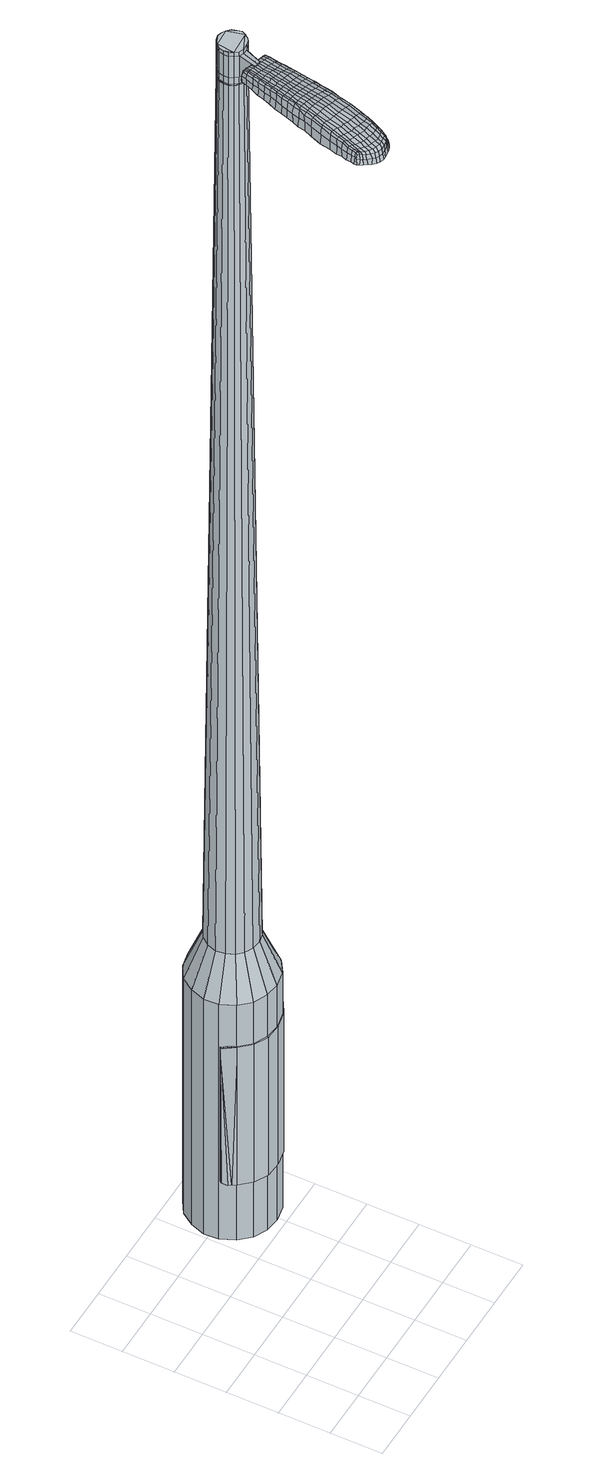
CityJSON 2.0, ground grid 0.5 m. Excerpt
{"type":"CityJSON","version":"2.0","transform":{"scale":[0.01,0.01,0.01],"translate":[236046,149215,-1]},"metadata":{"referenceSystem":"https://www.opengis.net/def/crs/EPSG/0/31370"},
"CityObjects":{
"object1":{"type":"GenericCityObject","attributes":{"cluster":59,"mean_distance_to_centroid":0.135,"new_centroid_x":236047.45,"new_centroid_y":149217.02,"mean_distance_to_camera":8.45,"H1":5.33,"H2":5.48,"Z_final":114.66,"cluster2":-1,"proj_x":236041.08,"proj_y":149215.08,"id_line":12410,"bearing_l":163.03,"distance":6.66,"orientation":"left","G_obj":253.03},"geometry":[{"type":"MultiSurface","lod":"2","boundaries":[[[0,1,2,3]],[[1,4,5,2]],[[4,6,7,5]],[[6,8,9,7]],[[8,10,11,9]],[[10,12,13,11]],[[12,14,15,13]],[[14,16,17,15]],[[16,18,19,17]],[[18,20,21,19]],[[20,22,23,21]],[[22,24,25,23]],[[24,26,27,25]],[[26,28,29,27]],[[28,30,31,29]],[[30,32,33,31]],[[32,34,35,33]],[[34,0,3,35]],[[36,37,38,39]],[[38,40,41,42]],[[41,43,42]],[[42,44,45,46]],[[45,47,46]],[[46,48,49,50]],[[49,51,50]],[[42,46,50,38]],[[50,52,39,38]],[[53,36,39]],[[2,5,7,35]],[[7,9,11,15]],[[11,13,15]],[[15,17,19,23]],[[19,21,23]],[[23,25,27,31]],[[27,29,31]],[[15,23,31,7]],[[31,33,35,7]],[[3,2,35]],[[1,0,54,55]],[[0,34,56,54]],[[34,32,57,56]],[[32,30,58,57]],[[30,28,59,58]],[[28,26,60,59]],[[26,24,61,60]],[[24,22,62,61]],[[22,20,63,62]],[[20,18,64,63]],[[18,16,65,64]],[[16,14,66,65]],[[14,12,67,66]],[[12,10,68,67]],[[10,8,69,68]],[[8,6,70,69]],[[6,4,71,70]],[[4,1,55,71]],[[55,54,72,73]],[[54,56,74,72]],[[56,57,75,74]],[[57,58,76,75]],[[58,59,77,76]],[[59,60,78,77]],[[60,61,79,78]],[[61,62,80,79]],[[62,63,81,80]],[[63,64,82,81]],[[64,65,83,82]],[[65,66,84,83]],[[66,67,85,84]],[[67,68,86,85]],[[68,69,87,86]],[[69,70,88,87]],[[70,71,89,88]],[[71,55,73,89]],[[90,91,92,93]],[[74,94,91,90]],[[95,96,94,74]],[[97,98,96,95]],[[77,99,98,97]],[[100,101,99,77]],[[79,102,101,100]],[[103,104,102,79]],[[105,106,104,103]],[[107,108,106,105]],[[109,110,108,107]],[[111,112,110,109]],[[85,113,112,111]],[[114,115,113,85]],[[87,116,115,114]],[[117,118,116,87]],[[89,119,118,117]],[[93,92,119,89]],[[120,121,122,123]],[[124,120,123,125]],[[126,124,125,127]],[[128,126,127,129]],[[130,128,129,131]],[[132,130,131,133]],[[134,132,133,135]],[[136,134,135,137]],[[138,136,137,139]],[[140,138,139,141]],[[142,140,141,143]],[[144,142,143,145]],[[146,144,145,147]],[[148,146,147,149]],[[150,148,149,151]],[[152,150,151,153]],[[73,72,90,93]],[[72,74,90]],[[75,95,74]],[[75,76,97,95]],[[76,77,97]],[[78,100,77]],[[78,79,100]],[[80,103,79]],[[80,81,105,103]],[[81,82,107,105]],[[82,83,109,107]],[[83,84,111,109]],[[84,85,111]],[[86,114,85]],[[86,87,114]],[[88,117,87]],[[88,89,117]],[[73,93,89]],[[154,155,92,91]],[[155,119,92]],[[156,118,119]],[[156,116,118]],[[157,115,116]],[[157,113,115]],[[158,112,113]],[[158,159,110,112]],[[159,160,108,110]],[[160,161,106,108]],[[161,162,104,106]],[[162,102,104]],[[163,101,102]],[[163,99,101]],[[164,98,99]],[[164,165,96,98]],[[165,94,96]],[[154,91,94]],[[39,52,152,166]],[[155,154,167,153]],[[53,39,166,121]],[[154,94,122,167]],[[36,53,121,120]],[[94,165,123,122]],[[37,36,120,124]],[[165,164,125,123]],[[38,37,124,126]],[[164,99,127,125]],[[40,38,126,128]],[[99,163,129,127]],[[41,40,128,130]],[[163,102,131,129]],[[43,41,130,132]],[[102,162,133,131]],[[42,43,132,134]],[[162,161,135,133]],[[44,42,134,136]],[[161,160,137,135]],[[45,44,136,138]],[[160,159,139,137]],[[47,45,138,140]],[[159,158,141,139]],[[46,47,140,142]],[[158,113,143,141]],[[48,46,142,144]],[[113,157,145,143]],[[49,48,144,146]],[[157,116,147,145]],[[51,49,146,148]],[[116,156,149,147]],[[50,51,148,150]],[[156,119,151,149]],[[52,50,150,152]],[[119,155,153,151]],[[152,153,168,169]],[[153,167,170,168]],[[167,122,171,170]],[[122,121,172,171]],[[121,166,173,172]],[[166,152,169,173]],[[174,175,176,177]],[[178,174,177,179]],[[174,178,180,181]],[[175,174,181,182]],[[183,184,185,186]],[[187,183,186,188]],[[183,187,189,190]],[[184,183,190,191]],[[192,193,194,195]],[[196,192,195,197]],[[192,196,198,199]],[[193,192,199,200]],[[201,202,203,204]],[[205,201,204,206]],[[201,205,207,208]],[[202,201,208,209]],[[210,211,212,213]],[[214,210,213,215]],[[210,214,216,217]],[[211,210,217,218]],[[219,220,221,222]],[[223,219,222,224]],[[219,223,225,226]],[[220,219,226,227]],[[228,229,230,231]],[[220,228,231,221]],[[228,220,227,232]],[[229,228,232,233]],[[234,235,236,237]],[[229,234,237,230]],[[234,229,233,238]],[[235,234,238,239]],[[240,178,179,241]],[[235,240,241,236]],[[240,235,239,242]],[[178,240,242,180]],[[243,244,245,246]],[[247,243,246,248]],[[243,247,249,250]],[[244,243,250,251]],[[252,253,254,255]],[[244,252,255,245]],[[252,244,251,256]],[[253,252,256,257]],[[258,259,260,261]],[[253,258,261,254]],[[258,253,257,262]],[[259,258,262,263]],[[264,265,266,267]],[[259,264,267,260]],[[264,259,263,268]],[[265,264,268,269]],[[270,175,182,271]],[[265,270,271,266]],[[270,265,269,272]],[[175,270,272,176]],[[273,274,275,276]],[[277,273,276,278]],[[273,277,279,280]],[[274,273,280,281]],[[282,283,284,285]],[[274,282,285,275]],[[282,274,281,286]],[[283,282,286,287]],[[288,289,290,291]],[[283,288,291,284]],[[288,283,287,292]],[[289,288,292,293]],[[294,187,188,295]],[[289,294,295,290]],[[294,289,293,296]],[[187,294,296,189]],[[297,298,299,300]],[[301,297,300,302]],[[297,301,303,304]],[[298,297,304,305]],[[306,307,308,309]],[[298,306,309,299]],[[306,298,305,310]],[[307,306,310,311]],[[312,313,314,315]],[[307,312,315,308]],[[312,307,311,316]],[[313,312,316,317]],[[318,319,320,321]],[[313,318,321,314]],[[318,313,317,322]],[[319,318,322,323]],[[324,184,191,325]],[[319,324,325,320]],[[324,319,323,326]],[[184,324,326,185]],[[327,213,212,328]],[[329,327,328,330]],[[327,329,331,332]],[[213,327,332,215]],[[333,329,330,334]],[[335,333,334,336]],[[333,335,337,338]],[[329,333,338,331]],[[339,335,336,340]],[[341,339,340,342]],[[339,341,343,344]],[[335,339,344,337]],[[345,341,342,346]],[[347,345,346,348]],[[345,347,349,350]],[[341,345,350,343]],[[351,347,348,352]],[[202,351,352,203]],[[351,202,209,353]],[[347,351,353,349]],[[354,355,200,199]],[[356,354,199,198]],[[354,356,357,358]],[[355,354,358,359]],[[360,361,359,358]],[[362,360,358,357]],[[360,362,363,364]],[[361,360,364,365]],[[366,367,365,364]],[[368,366,364,363]],[[366,368,369,370]],[[367,366,370,371]],[[372,373,371,370]],[[374,372,370,369]],[[372,374,207,205]],[[373,372,205,206]],[[375,376,377,378]],[[277,375,378,279]],[[375,277,278,379]],[[376,375,379,380]],[[381,196,197,382]],[[376,381,382,377]],[[381,376,380,383]],[[196,381,383,198]],[[384,385,386,387]],[[223,384,387,225]],[[384,223,224,388]],[[385,384,388,389]],[[390,391,392,393]],[[385,390,393,386]],[[390,385,389,394]],[[391,390,394,395]],[[396,193,200,397]],[[391,396,397,392]],[[396,391,395,398]],[[193,396,398,194]],[[399,400,401,402]],[[181,399,402,182]],[[399,181,180,403]],[[400,399,403,404]],[[405,406,407,408]],[[400,405,408,401]],[[405,400,404,409]],[[406,405,409,410]],[[411,204,203,412]],[[406,411,412,407]],[[411,406,410,413]],[[204,411,413,206]],[[414,415,416,417]],[[186,414,417,188]],[[414,186,185,418]],[[415,414,418,419]],[[420,208,207,421]],[[415,420,421,416]],[[420,415,419,422]],[[208,420,422,209]],[[423,424,425,426]],[[301,423,426,303]],[[423,301,302,427]],[[424,423,427,428]],[[429,214,215,430]],[[424,429,430,425]],[[429,424,428,431]],[[214,429,431,216]],[[432,433,434,435]],[[247,432,435,249]],[[432,247,248,436]],[[433,432,436,437]],[[438,439,440,441]],[[433,438,441,434]],[[438,433,437,442]],[[439,438,442,443]],[[444,211,218,445]],[[439,444,445,440]],[[444,439,443,446]],[[211,444,446,212]],[[447,448,437,436]],[[246,447,436,248]],[[447,246,245,449]],[[448,447,449,450]],[[451,452,443,442]],[[448,451,442,437]],[[451,448,450,453]],[[452,451,453,454]],[[455,328,212,446]],[[452,455,446,443]],[[455,452,454,456]],[[328,455,456,330]],[[457,458,459,460]],[[304,457,460,305]],[[457,304,303,426]],[[458,457,426,425]],[[461,332,331,462]],[[458,461,462,459]],[[461,458,425,430]],[[332,461,430,215]],[[463,464,450,449]],[[255,463,449,245]],[[463,255,254,465]],[[464,463,465,466]],[[467,468,454,453]],[[464,467,453,450]],[[467,464,466,469]],[[468,467,469,470]],[[471,334,330,456]],[[468,471,456,454]],[[471,468,470,472]],[[334,471,472,336]],[[473,474,475,476]],[[310,473,476,311]],[[473,310,305,460]],[[474,473,460,459]],[[477,338,337,478]],[[474,477,478,475]],[[477,474,459,462]],[[338,477,462,331]],[[479,480,466,465]],[[261,479,465,254]],[[479,261,260,481]],[[480,479,481,482]],[[483,484,470,469]],[[480,483,469,466]],[[483,480,482,485]],[[484,483,485,486]],[[487,340,336,472]],[[484,487,472,470]],[[487,484,486,488]],[[340,487,488,342]],[[489,490,491,492]],[[316,489,492,317]],[[489,316,311,476]],[[490,489,476,475]],[[493,344,343,494]],[[490,493,494,491]],[[493,490,475,478]],[[344,493,478,337]],[[495,496,482,481]],[[267,495,481,260]],[[495,267,266,497]],[[496,495,497,498]],[[499,500,486,485]],[[496,499,485,482]],[[499,496,498,501]],[[500,499,501,502]],[[503,346,342,488]],[[500,503,488,486]],[[503,500,502,504]],[[346,503,504,348]],[[505,506,507,508]],[[322,505,508,323]],[[505,322,317,492]],[[506,505,492,491]],[[509,350,349,510]],[[506,509,510,507]],[[509,506,491,494]],[[350,509,494,343]],[[511,512,498,497]],[[271,511,497,266]],[[511,271,182,402]],[[512,511,402,401]],[[513,514,502,501]],[[512,513,501,498]],[[513,512,401,408]],[[514,513,408,407]],[[515,352,348,504]],[[514,515,504,502]],[[515,514,407,412]],[[352,515,412,203]],[[516,517,419,418]],[[326,516,418,185]],[[516,326,323,508]],[[517,516,508,507]],[[518,353,209,422]],[[517,518,422,419]],[[518,517,507,510]],[[353,518,510,349]],[[519,520,380,379]],[[276,519,379,278]],[[519,276,275,521]],[[520,519,521,522]],[[523,356,198,383]],[[520,523,383,380]],[[523,520,522,524]],[[356,523,524,357]],[[525,526,527,528]],[[226,525,528,227]],[[525,226,225,387]],[[526,525,387,386]],[[529,530,531,532]],[[526,529,532,527]],[[529,526,386,393]],[[530,529,393,392]],[[533,355,359,534]],[[530,533,534,531]],[[533,530,392,397]],[[355,533,397,200]],[[535,536,522,521]],[[285,535,521,275]],[[535,285,284,537]],[[536,535,537,538]],[[539,362,357,524]],[[536,539,524,522]],[[539,536,538,540]],[[362,539,540,363]],[[541,542,543,544]],[[232,541,544,233]],[[541,232,227,528]],[[542,541,528,527]],[[545,546,547,548]],[[542,545,548,543]],[[545,542,527,532]],[[546,545,532,531]],[[549,361,365,550]],[[546,549,550,547]],[[549,546,531,534]],[[361,549,534,359]],[[551,552,538,537]],[[291,551,537,284]],[[551,291,290,553]],[[552,551,553,554]],[[555,368,363,540]],[[552,555,540,538]],[[555,552,554,556]],[[368,555,556,369]],[[557,558,559,560]],[[238,557,560,239]],[[557,238,233,544]],[[558,557,544,543]],[[561,562,563,564]],[[558,561,564,559]],[[561,558,543,548]],[[562,561,548,547]],[[565,367,371,566]],[[562,565,566,563]],[[565,562,547,550]],[[367,565,550,365]],[[567,568,554,553]],[[295,567,553,290]],[[567,295,188,417]],[[568,567,417,416]],[[569,374,369,556]],[[568,569,556,554]],[[569,568,416,421]],[[374,569,421,207]],[[570,571,404,403]],[[242,570,403,180]],[[570,242,239,560]],[[571,570,560,559]],[[572,573,410,409]],[[571,572,409,404]],[[572,571,559,564]],[[573,572,564,563]],[[574,373,206,413]],[[573,574,413,410]],[[574,573,563,566]],[[373,574,566,371]],[[575,576,577,578]],[[578,577,579,580]],[[581,579,577,582]],[[582,577,576,583]],[[584,585,586,587]],[[587,586,588,589]],[[590,588,586,591]],[[591,586,585,592]],[[593,594,595,596]],[[596,595,597,598]],[[599,597,595,600]],[[600,595,594,601]],[[602,603,604,605]],[[605,604,606,607]],[[608,606,604,609]],[[609,604,603,610]],[[611,612,613,614]],[[614,613,615,616]],[[617,615,613,618]],[[618,613,612,619]],[[620,621,622,623]],[[623,622,624,625]],[[626,624,622,627]],[[627,622,621,628]],[[629,630,631,632]],[[632,631,621,620]],[[628,621,631,633]],[[633,631,630,634]],[[635,636,637,638]],[[638,637,630,629]],[[634,630,637,639]],[[639,637,636,640]],[[580,579,641,642]],[[642,641,636,635]],[[640,636,641,643]],[[643,641,579,581]],[[644,645,646,647]],[[647,646,648,649]],[[650,648,646,651]],[[651,646,645,652]],[[653,654,655,656]],[[656,655,645,644]],[[652,645,655,657]],[[657,655,654,658]],[[659,660,661,662]],[[662,661,654,653]],[[658,654,661,663]],[[663,661,660,664]],[[665,666,667,668]],[[668,667,660,659]],[[664,660,667,669]],[[669,667,666,670]],[[583,576,671,672]],[[672,671,666,665]],[[670,666,671,673]],[[673,671,576,575]],[[674,675,676,677]],[[677,676,678,679]],[[680,678,676,681]],[[681,676,675,682]],[[683,684,685,686]],[[686,685,675,674]],[[682,675,685,687]],[[687,685,684,688]],[[689,690,691,692]],[[692,691,684,683]],[[688,684,691,693]],[[693,691,690,694]],[[589,588,695,696]],[[696,695,690,689]],[[694,690,695,697]],[[697,695,588,590]],[[698,699,700,701]],[[701,700,702,703]],[[704,702,700,705]],[[705,700,699,706]],[[707,708,709,710]],[[710,709,699,698]],[[706,699,709,711]],[[711,709,708,712]],[[713,714,715,716]],[[716,715,708,707]],[[712,708,715,717]],[[717,715,714,718]],[[719,720,721,722]],[[722,721,714,713]],[[718,714,721,723]],[[723,721,720,724]],[[592,585,725,726]],[[726,725,720,719]],[[724,720,725,727]],[[727,725,585,584]],[[611,614,728,729]],[[729,728,730,731]],[[732,730,728,172]],[[172,728,614,616]],[[731,730,733,734]],[[734,733,735,736]],[[737,735,733,738]],[[738,733,730,732]],[[736,735,739,740]],[[740,739,741,742]],[[743,741,739,744]],[[744,739,735,737]],[[742,741,745,746]],[[746,745,747,748]],[[749,747,745,750]],[[750,745,741,743]],[[748,747,751,752]],[[752,751,603,602]],[[610,603,751,753]],[[753,751,747,749]],[[601,754,755,600]],[[600,755,756,599]],[[757,756,755,758]],[[758,755,754,759]],[[759,760,761,758]],[[758,761,762,757]],[[763,762,761,764]],[[764,761,760,765]],[[765,766,767,764]],[[764,767,768,763]],[[769,768,767,770]],[[770,767,766,771]],[[771,772,773,770]],[[770,773,774,769]],[[608,774,773,606]],[[606,773,772,607]],[[775,776,777,778]],[[778,777,678,680]],[[679,678,777,779]],[[779,777,776,780]],[[598,597,781,782]],[[782,781,776,775]],[[780,776,781,783]],[[783,781,597,599]],[[784,785,786,787]],[[787,786,624,626]],[[625,624,786,788]],[[788,786,785,789]],[[790,791,792,793]],[[793,792,785,784]],[[789,785,792,794]],[[794,792,791,795]],[[601,594,796,797]],[[797,796,791,790]],[[795,791,796,798]],[[798,796,594,593]],[[799,800,801,802]],[[802,801,582,583]],[[581,582,801,803]],[[803,801,800,804]],[[805,806,807,808]],[[808,807,800,799]],[[804,800,807,809]],[[809,807,806,810]],[[602,605,811,812]],[[812,811,806,805]],[[810,806,811,813]],[[813,811,605,607]],[[814,815,816,817]],[[817,816,587,589]],[[584,587,816,818]],[[818,816,815,819]],[[608,609,820,821]],[[821,820,815,814]],[[819,815,820,822]],[[822,820,609,610]],[[823,824,825,826]],[[826,825,702,704]],[[703,702,825,827]],[[827,825,824,828]],[[616,615,829,830]],[[830,829,824,823]],[[828,824,829,831]],[[831,829,615,617]],[[832,833,834,650]],[[834,648,650]],[[649,648,834,835]],[[834,833,835]],[[836,837,838,839]],[[839,838,833,832]],[[835,833,838,840]],[[840,838,837,841]],[[619,612,842,843]],[[843,842,837,836]],[[841,837,842,844]],[[844,842,612,611]],[[845,846,835]],[[835,846,647,649]],[[644,647,846,847]],[[847,846,845,848]],[[841,849,850,840]],[[840,850,845,835]],[[848,845,850,851]],[[851,850,849,852]],[[611,729,853,844]],[[844,853,849,841]],[[852,849,853,854]],[[854,853,729,731]],[[855,856,857,858]],[[858,857,705,706]],[[704,705,857,826]],[[826,857,856,823]],[[732,172,859,860]],[[860,859,856,855]],[[823,856,859,830]],[[830,859,172,616]],[[848,861,847]],[[847,861,656,644]],[[653,656,861,862]],[[862,861,863]],[[852,864,865,851]],[[851,865,861,848]],[[863,861,865,866]],[[866,865,864,867]],[[731,734,868,854]],[[854,868,864,852]],[[867,864,868,869]],[[869,868,734,736]],[[870,871,872,873]],[[873,872,711,712]],[[706,711,872,858]],[[858,872,871,855]],[[737,738,874,875]],[[875,874,871,870]],[[855,871,874,860]],[[860,874,738,732]],[[863,876,877,862]],[[862,877,662,653]],[[659,662,877,878]],[[878,877,876,879]],[[867,880,881,866]],[[866,881,876,863]],[[879,876,881,882]],[[882,881,880,883]],[[736,740,884,869]],[[869,884,880,867]],[[883,880,884,885]],[[885,884,740,742]],[[886,887,888,889]],[[889,888,717,718]],[[712,717,888,873]],[[873,888,887,870]],[[743,744,890,891]],[[891,890,887,886]],[[870,887,890,875]],[[875,890,744,737]],[[879,892,893,878]],[[878,893,668,659]],[[665,668,893,894]],[[894,893,892,895]],[[883,896,897,882]],[[882,897,892,879]],[[895,892,897,898]],[[898,897,896,899]],[[742,746,900,885]],[[885,900,896,883]],[[899,896,900,901]],[[901,900,746,748]],[[902,903,904,905]],[[905,904,723,724]],[[718,723,904,889]],[[889,904,903,886]],[[749,750,906,907]],[[907,906,903,902]],[[886,903,906,891]],[[891,906,750,743]],[[895,908,909,894]],[[894,909,672,665]],[[583,672,909,802]],[[802,909,908,799]],[[899,910,911,898]],[[898,911,908,895]],[[799,908,911,808]],[[808,911,910,805]],[[748,752,912,901]],[[901,912,910,899]],[[805,910,912,812]],[[812,912,752,602]],[[819,913,914,818]],[[818,914,727,584]],[[724,727,914,905]],[[905,914,913,902]],[[610,753,915,822]],[[822,915,913,819]],[[902,913,915,907]],[[907,915,753,749]],[[780,916,917,779]],[[779,917,677,679]],[[674,677,917,918]],[[918,917,916,919]],[[599,756,920,783]],[[783,920,916,780]],[[919,916,920,921]],[[921,920,756,757]],[[922,923,924,925]],[[925,924,627,628]],[[626,627,924,787]],[[787,924,923,784]],[[926,927,928,929]],[[929,928,923,922]],[[784,923,928,793]],[[793,928,927,790]],[[759,754,930,931]],[[931,930,927,926]],[[790,927,930,797]],[[797,930,754,601]],[[919,932,933,918]],[[918,933,686,674]],[[683,686,933,934]],[[934,933,932,935]],[[757,762,936,921]],[[921,936,932,919]],[[935,932,936,937]],[[937,936,762,763]],[[938,939,940,941]],[[941,940,633,634]],[[628,633,940,925]],[[925,940,939,922]],[[942,943,944,945]],[[945,944,939,938]],[[922,939,944,929]],[[929,944,943,926]],[[765,760,946,947]],[[947,946,943,942]],[[926,943,946,931]],[[931,946,760,759]],[[935,948,949,934]],[[934,949,692,683]],[[689,692,949,950]],[[950,949,948,951]],[[763,768,952,937]],[[937,952,948,935]],[[951,948,952,953]],[[953,952,768,769]],[[954,955,956,957]],[[957,956,639,640]],[[634,639,956,941]],[[941,956,955,938]],[[958,959,960,961]],[[961,960,955,954]],[[938,955,960,945]],[[945,960,959,942]],[[771,766,962,963]],[[963,962,959,958]],[[942,959,962,947]],[[947,962,766,765]],[[951,964,965,950]],[[950,965,696,689]],[[589,696,965,817]],[[817,965,964,814]],[[769,774,966,953]],[[953,966,964,951]],[[814,964,966,821]],[[821,966,774,608]],[[804,967,968,803]],[[803,968,643,581]],[[640,643,968,957]],[[957,968,967,954]],[[810,969,970,809]],[[809,970,967,804]],[[954,967,970,961]],[[961,970,969,958]],[[607,772,971,813]],[[813,971,969,810]],[[958,969,971,963]],[[963,971,772,771]],[[575,578,177,176]],[[578,580,179,177]],[[590,591,190,189]],[[591,592,191,190]],[[593,596,195,194]],[[596,598,197,195]],[[617,618,217,216]],[[618,619,218,217]],[[620,623,222,221]],[[623,625,224,222]],[[629,632,231,230]],[[632,620,221,231]],[[635,638,237,236]],[[638,629,230,237]],[[580,642,241,179]],[[642,635,236,241]],[[650,651,250,249]],[[651,652,251,250]],[[652,657,256,251]],[[657,658,257,256]],[[658,663,262,257]],[[663,664,263,262]],[[664,669,268,263]],[[669,670,269,268]],[[670,673,272,269]],[[673,575,176,272]],[[680,681,280,279]],[[681,682,281,280]],[[682,687,286,281]],[[687,688,287,286]],[[688,693,292,287]],[[693,694,293,292]],[[694,697,296,293]],[[697,590,189,296]],[[698,701,300,299]],[[701,703,302,300]],[[707,710,309,308]],[[710,698,299,309]],[[713,716,315,314]],[[716,707,308,315]],[[719,722,321,320]],[[722,713,314,321]],[[592,726,325,191]],[[726,719,320,325]],[[775,778,378,377]],[[778,680,279,378]],[[598,782,382,197]],[[782,775,377,382]],[[625,788,388,224]],[[788,789,389,388]],[[789,794,394,389]],[[794,795,395,394]],[[795,798,398,395]],[[798,593,194,398]],[[703,827,427,302]],[[827,828,428,427]],[[828,831,431,428]],[[831,617,216,431]],[[832,650,435,434]],[[650,249,435]],[[836,839,441,440]],[[839,832,434,441]],[[619,843,445,218]],[[843,836,440,445]],[[972,973,974,975]],[[976,977,975,974]],[[978,979,980,981]],[[982,983,984,985]],[[973,986,987,974]],[[988,976,974,987]],[[989,978,981,990]],[[991,992,983,982]],[[986,993,994,987]],[[994,995,988,987]],[[996,989,990,997]],[[998,992,991,999]],[[993,1000,1001,994]],[[1001,1002,995,994]],[[1003,996,997,1004]],[[1005,998,999,1006]],[[1007,1008,1009,1010]],[[1011,1012,1008,1007]],[[1011,1013,1014,1012]],[[1013,1015,1016,1014]],[[1017,1018,1019,1020]],[[1021,1022,1018,1017]],[[1023,1024,1022,1021]],[[1025,1026,1024,1023]],[[1020,1009,1008,1017]],[[1017,1008,1012,1021]],[[1012,1014,1023,1021]],[[1014,1016,1025,1023]],[[981,980,977,976]],[[990,981,976,988]],[[995,997,990,988]],[[1002,1004,997,995]],[[982,985,979,978]],[[991,982,978,989]],[[999,991,989,996]],[[1006,999,996,1003]],[[983,1007,1010,984]],[[992,1011,1007,983]],[[1013,1011,992,998]],[[1015,1013,998,1005]],[[1027,1028,1029,1030]],[[1029,1031,1032,1033]],[[1029,1033,1034,1035]],[[1029,1035,1030]],[[1036,1027,1030,1037]],[[1038,1037,1030,1039]],[[1040,1039,1030]],[[1041,1029,1028,1042]],[[1043,1041,1042,1044]],[[1045,1043,1044,1046]],[[1047,1045,1046,1048]],[[1049,1047,1048,1050]],[[1050,1051,1052,1053]],[[1050,1053,1054,1055]],[[1050,1055,1056,1057]],[[1056,1058,1059,1060]],[[1056,1060,1061,1062]],[[1056,1062,1057]],[[1050,1057,1049]],[[1063,1064,1028,1027]],[[1065,1066,1031,1029]],[[1067,1068,1040,1030]],[[1064,1069,1042,1028]],[[1070,1065,1029,1041]],[[1069,1071,1044,1042]],[[1072,1070,1041,1043]],[[1071,1073,1046,1044]],[[1074,1072,1043,1045]],[[1073,1075,1048,1046]],[[1076,1074,1045,1047]],[[1075,1077,1050,1048]],[[1078,1076,1047,1049]],[[1077,1079,1051,1050]],[[1080,1081,1058,1056]],[[1082,1078,1049,1057]],[[1052,1051,1079,1083]],[[1053,1052,1083,1084]],[[1054,1053,1084,1085]],[[1055,1054,1085,1086]],[[1056,1055,1086,1080]],[[1087,1063,1027,1036]],[[1088,1087,1036,1037]],[[1089,1088,1037,1038]],[[1090,1089,1038,1039]],[[1068,1090,1039,1040]],[[1032,1031,1066,1091]],[[1059,1058,1081,1092]],[[1033,1032,1091,1093]],[[1034,1033,1093,1094]],[[1035,1034,1094,1095]],[[1030,1035,1095,1067]],[[1060,1059,1092,1096]],[[1061,1060,1096,1097]],[[1062,1061,1097,1098]],[[1057,1062,1098,1082]]]}]}
},
"vertices":[
[134,160,384],[121,166,384],[121,166,96],[134,160,96],[111,177,384],[111,177,96],[105,191,384],[105,191,96],[104,205,384],[104,205,96],[109,219,384],[109,219,96],[117,231,384],[117,231,96],[130,239,384],[130,239,96],[144,242,384],[144,242,96],[159,241,384],[159,241,96],[172,234,384],[172,234,96],[182,223,384],[182,223,96],[187,210,384],[187,210,96],[188,195,384],[188,195,96],[184,181,384],[184,181,96],[175,169,384],[175,169,96],[163,161,384],[163,161,96],[148,158,384],[148,158,96],[152,188,1524],[155,190,1524],[158,194,1524],[142,187,1524],[160,198,1524],[159,203,1524],[154,211,1524],[158,207,1524],[150,213,1524],[146,214,1524],[137,210,1524],[141,213,1524],[134,206,1524],[133,202,1524],[135,193,1524],[133,197,1524],[138,189,1524],[147,187,1524],[139,176,429],[131,180,429],[148,175,429],[156,177,429],[163,182,429],[169,189,429],[171,197,429],[171,206,429],[167,214,429],[161,220,429],[154,224,429],[145,225,429],[136,223,429],[129,219,429],[124,212,429],[121,203,429],[122,194,429],[125,186,429],[142,187,1483],[138,189,1483],[147,187,1483],[152,188,1483],[155,190,1483],[158,194,1483],[160,198,1483],[159,203,1483],[158,207,1483],[154,211,1483],[150,213,1483],[146,214,1483],[141,213,1483],[137,210,1483],[134,206,1483],[133,202,1483],[133,197,1483],[135,193,1483],[143,188,1483],[143,188,1485],[139,190,1485],[139,190,1483],[147,187,1485],[151,188,1483],[151,188,1485],[155,191,1483],[155,191,1485],[158,194,1485],[159,199,1483],[159,199,1485],[159,203,1485],[157,207,1483],[157,207,1485],[154,210,1483],[154,210,1485],[150,212,1483],[150,212,1485],[146,213,1483],[146,213,1485],[141,212,1483],[141,212,1485],[137,210,1485],[135,206,1483],[135,206,1485],[133,202,1485],[134,197,1483],[134,197,1485],[135,193,1485],[152,188,1519],[147,187,1519],[147,187,1493],[152,188,1493],[155,190,1519],[155,190,1493],[158,194,1519],[158,194,1493],[160,198,1519],[160,198,1493],[159,203,1519],[159,203,1493],[158,207,1519],[158,207,1493],[154,211,1519],[154,211,1493],[150,213,1519],[150,213,1493],[146,214,1519],[146,214,1493],[141,213,1519],[141,213,1493],[137,210,1519],[137,210,1493],[134,206,1519],[134,206,1493],[133,202,1519],[133,202,1493],[133,197,1519],[133,197,1493],[135,193,1519],[135,193,1493],[138,189,1519],[138,189,1493],[142,187,1485],[138,189,1485],[133,197,1485],[134,206,1485],[141,213,1485],[146,214,1485],[150,213,1485],[154,211,1485],[158,207,1485],[160,198,1485],[155,190,1485],[152,188,1485],[142,187,1519],[142,187,1493],[134,170,1513],[134,170,1518],[137,169,1513],[140,168,1513],[140,168,1518],[137,169,1518],[97,104,1519],[99,111,1518],[97,110,1509],[95,103,1510],[94,96,1519],[92,95,1510],[96,97,1526],[98,105,1525],[101,111,1525],[133,93,1519],[135,100,1518],[134,101,1525],[132,94,1525],[131,84,1519],[130,86,1526],[132,83,1510],[134,91,1510],[136,98,1509],[95,28,1519],[92,29,1519],[91,28,1513],[95,27,1513],[99,28,1519],[99,27,1513],[100,29,1524],[96,29,1524],[92,30,1524],[117,99,1530],[119,106,1529],[116,107,1529],[114,100,1530],[114,90,1531],[111,91,1531],[118,89,1530],[120,98,1530],[122,105,1529],[140,176,1512],[138,177,1512],[137,175,1517],[140,175,1517],[143,175,1512],[142,174,1517],[143,174,1506],[140,175,1506],[137,176,1506],[81,47,1519],[81,50,1519],[80,50,1512],[79,47,1512],[80,45,1518],[79,44,1512],[81,45,1522],[82,47,1523],[82,50,1524],[82,55,1519],[83,61,1519],[82,60,1512],[80,55,1512],[83,55,1524],[85,61,1525],[85,66,1519],[87,74,1519],[85,73,1511],[83,66,1511],[86,67,1526],[88,74,1526],[90,85,1519],[88,84,1510],[92,85,1526],[122,174,1513],[119,166,1513],[121,167,1518],[123,174,1517],[124,179,1512],[125,178,1516],[123,178,1506],[121,173,1507],[118,166,1507],[117,159,1514],[114,152,1515],[116,153,1520],[118,160,1519],[115,159,1507],[113,152,1507],[112,145,1515],[109,138,1516],[111,139,1522],[113,146,1521],[110,145,1508],[107,138,1508],[106,131,1517],[104,125,1517],[106,125,1524],[108,132,1523],[105,131,1508],[102,124,1509],[101,118,1518],[103,118,1524],[100,117,1509],[115,36,1519],[116,39,1519],[115,40,1524],[113,37,1523],[113,34,1518],[113,35,1522],[114,33,1512],[115,35,1512],[117,38,1512],[118,44,1519],[120,49,1519],[119,50,1525],[117,44,1524],[119,42,1512],[121,47,1512],[122,55,1519],[124,62,1519],[123,63,1526],[121,56,1526],[123,53,1511],[125,60,1511],[128,73,1519],[127,74,1526],[129,71,1510],[151,165,1513],[149,157,1513],[150,156,1507],[152,163,1507],[152,170,1512],[153,169,1506],[151,169,1516],[150,165,1517],[148,158,1518],[148,150,1514],[146,143,1515],[147,141,1507],[148,149,1507],[147,151,1519],[145,144,1520],[144,135,1515],[142,128,1516],[143,127,1508],[145,134,1508],[143,136,1521],[141,129,1522],[140,121,1517],[139,114,1517],[140,112,1509],[141,119,1508],[139,122,1523],[138,115,1524],[137,107,1518],[138,105,1509],[136,108,1524],[138,170,1519],[136,170,1519],[136,162,1520],[133,163,1520],[139,162,1520],[141,169,1519],[134,155,1522],[131,156,1522],[132,148,1523],[129,149,1523],[135,147,1523],[137,154,1521],[129,141,1524],[127,142,1524],[127,134,1525],[125,135,1525],[130,133,1525],[133,140,1524],[125,127,1526],[122,128,1526],[123,120,1527],[120,121,1527],[126,119,1527],[128,126,1526],[121,113,1528],[118,114,1528],[124,112,1528],[97,32,1527],[93,33,1527],[101,32,1526],[102,36,1527],[98,36,1528],[94,38,1528],[100,43,1529],[96,44,1529],[104,42,1528],[106,49,1530],[102,49,1530],[98,51,1530],[104,56,1531],[100,58,1531],[108,56,1530],[111,64,1531],[107,65,1531],[103,66,1531],[110,78,1531],[107,79,1531],[114,77,1531],[112,32,1518],[109,31,1519],[109,29,1513],[112,31,1513],[111,34,1523],[109,32,1523],[104,29,1519],[105,28,1513],[105,30,1524],[81,42,1518],[82,40,1518],[83,41,1523],[82,43,1523],[79,42,1513],[81,39,1513],[83,37,1519],[86,33,1519],[86,35,1524],[84,38,1523],[83,36,1513],[85,33,1513],[88,31,1519],[89,32,1524],[88,30,1513],[100,104,1528],[102,104,1528],[104,111,1528],[102,111,1527],[97,96,1528],[99,95,1529],[104,103,1529],[107,102,1530],[110,109,1529],[107,110,1528],[101,94,1529],[104,93,1530],[110,101,1530],[113,108,1529],[108,92,1531],[131,95,1528],[128,95,1529],[126,87,1529],[128,86,1528],[133,102,1527],[130,102,1528],[125,96,1529],[122,88,1530],[127,103,1528],[152,172,1512],[150,173,1512],[149,172,1517],[151,171,1517],[152,171,1506],[150,172,1506],[146,174,1512],[146,173,1517],[147,173,1506],[126,180,1512],[128,180,1512],[127,179,1506],[125,180,1506],[126,179,1517],[128,178,1517],[130,179,1512],[132,178,1512],[132,178,1506],[129,178,1506],[130,178,1517],[132,177,1517],[135,177,1512],[134,177,1506],[135,176,1517],[125,174,1519],[126,173,1519],[122,167,1520],[124,166,1520],[128,173,1519],[131,172,1519],[126,166,1520],[128,165,1520],[133,171,1519],[131,164,1520],[149,166,1519],[147,167,1519],[145,159,1520],[147,159,1520],[144,168,1519],[142,160,1520],[120,160,1521],[121,159,1521],[117,153,1522],[119,152,1522],[123,158,1521],[126,158,1521],[121,151,1522],[124,151,1523],[129,157,1522],[126,150,1523],[145,152,1521],[143,152,1521],[141,145,1522],[143,144,1522],[140,153,1521],[138,146,1522],[115,146,1523],[116,145,1523],[112,139,1524],[114,138,1524],[119,144,1523],[121,144,1524],[116,137,1525],[119,137,1525],[124,143,1524],[122,136,1525],[142,137,1523],[140,138,1523],[138,131,1524],[140,130,1524],[136,139,1524],[134,132,1525],[110,132,1525],[111,131,1525],[107,125,1526],[109,124,1526],[114,130,1526],[117,130,1526],[111,123,1527],[114,123,1527],[119,129,1526],[117,122,1527],[138,123,1525],[136,124,1525],[134,116,1526],[136,116,1526],[132,125,1526],[130,118,1527],[105,118,1527],[106,117,1527],[109,117,1527],[112,116,1528],[115,115,1528],[134,109,1527],[132,109,1527],[128,110,1528],[112,36,1525],[110,34,1525],[113,39,1526],[111,38,1526],[105,33,1526],[107,37,1527],[83,46,1525],[83,43,1525],[84,47,1526],[83,49,1525],[85,40,1525],[87,37,1526],[88,42,1527],[86,44,1526],[90,35,1526],[91,39,1527],[115,44,1526],[113,43,1527],[117,50,1527],[115,49,1528],[109,42,1528],[111,49,1529],[84,54,1526],[85,52,1527],[87,58,1528],[86,60,1527],[87,50,1527],[90,47,1528],[92,54,1529],[89,56,1528],[93,45,1528],[95,52,1530],[119,56,1528],[117,55,1529],[122,63,1528],[119,63,1529],[113,55,1529],[115,64,1530],[87,66,1528],[89,65,1528],[91,73,1529],[90,74,1528],[91,63,1529],[94,61,1530],[97,69,1530],[94,71,1530],[97,59,1530],[100,68,1531],[125,75,1529],[123,75,1529],[119,76,1530],[93,85,1528],[95,84,1529],[97,83,1530],[100,81,1530],[104,80,1531],[99,109,1509],[101,110,1518],[98,104,1518],[97,103,1509],[96,95,1519],[94,95,1510],[97,96,1525],[100,104,1525],[102,111,1525],[132,101,1525],[133,100,1518],[131,93,1518],[130,95,1525],[129,85,1519],[128,86,1525],[130,83,1510],[132,92,1509],[134,98,1509],[92,30,1513],[92,31,1519],[96,30,1519],[95,29,1513],[99,30,1519],[99,29,1513],[100,31,1524],[96,31,1524],[93,32,1524],[116,106,1528],[119,105,1528],[117,98,1529],[114,99,1529],[114,90,1529],[111,91,1529],[117,89,1529],[120,97,1529],[122,104,1528],[137,174,1516],[137,174,1512],[139,174,1512],[139,173,1516],[142,173,1512],[142,172,1516],[142,172,1506],[139,173,1506],[137,174,1506],[81,50,1512],[83,50,1519],[83,47,1518],[81,47,1512],[82,45,1518],[81,45,1512],[83,45,1522],[84,47,1523],[84,50,1523],[84,60,1512],[85,60,1519],[84,55,1519],[82,54,1512],[85,55,1524],[87,61,1525],[87,73,1511],[89,73,1519],[87,66,1519],[85,65,1511],[88,66,1525],[90,74,1526],[92,84,1519],[90,84,1510],[94,85,1526],[123,166,1518],[121,166,1513],[124,173,1513],[125,173,1517],[126,177,1512],[126,176,1515],[125,177,1506],[123,172,1506],[120,165,1507],[117,152,1520],[116,152,1514],[119,159,1514],[120,159,1519],[117,158,1507],[114,151,1507],[112,138,1522],[111,138,1516],[113,145,1515],[115,145,1521],[112,144,1508],[109,137,1508],[107,124,1523],[106,124,1517],[108,131,1516],[110,131,1522],[106,130,1508],[104,123,1508],[103,117,1517],[105,117,1524],[101,116,1509],[113,41,1523],[114,40,1519],[113,37,1518],[112,38,1523],[112,35,1518],[111,36,1522],[113,34,1512],[114,36,1512],[115,39,1512],[117,51,1525],[118,50,1519],[116,44,1519],[115,45,1524],[117,43,1512],[119,48,1512],[121,64,1526],[123,63,1519],[120,55,1519],[119,56,1525],[121,54,1511],[124,61,1511],[126,74,1519],[125,75,1526],[127,72,1510],[148,156,1507],[147,158,1513],[149,165,1513],[150,164,1506],[150,170,1512],[151,169,1506],[149,169,1515],[148,166,1517],[146,159,1518],[145,142,1507],[144,143,1514],[146,150,1514],[146,149,1507],[145,151,1519],[143,144,1520],[141,127,1508],[140,128,1516],[142,136,1515],[143,134,1508],[141,137,1521],[139,130,1522],[138,112,1508],[137,114,1517],[139,121,1516],[140,120,1508],[137,122,1522],[136,115,1523],[135,107,1517],[136,105,1509],[134,108,1524],[138,169,1518],[135,169,1518],[136,162,1519],[133,163,1519],[138,161,1519],[134,155,1520],[131,156,1520],[131,148,1521],[129,148,1521],[134,147,1521],[136,154,1520],[129,140,1523],[127,141,1523],[127,133,1524],[124,134,1524],[130,132,1524],[132,140,1523],[125,126,1525],[122,127,1525],[123,119,1526],[120,120,1526],[126,118,1526],[128,125,1525],[121,112,1527],[118,113,1527],[124,111,1527],[94,34,1526],[97,33,1526],[100,33,1525],[102,37,1526],[98,37,1526],[95,38,1526],[96,44,1528],[100,43,1528],[104,43,1527],[106,49,1528],[102,50,1529],[99,51,1529],[101,58,1530],[104,57,1530],[108,56,1529],[110,65,1530],[107,65,1530],[103,66,1530],[107,78,1530],[110,77,1530],[114,77,1530],[109,32,1513],[108,33,1518],[111,34,1518],[111,33,1512],[110,35,1523],[108,34,1523],[104,31,1519],[104,30,1513],[104,32,1523],[84,42,1523],[84,41,1518],[83,43,1518],[84,44,1523],[81,43,1512],[82,40,1512],[88,36,1523],[87,35,1519],[85,38,1519],[86,39,1523],[84,37,1513],[87,34,1513],[90,33,1519],[90,34,1524],[89,32,1513],[104,110,1527],[102,103,1527],[101,104,1527],[103,110,1526],[98,96,1527],[99,95,1528],[110,108,1528],[108,101,1528],[105,102,1528],[107,109,1527],[102,94,1528],[105,93,1529],[111,100,1529],[113,107,1528],[108,92,1529],[125,87,1528],[128,95,1527],[129,95,1527],[127,87,1527],[131,102,1526],[130,102,1527],[124,96,1528],[122,88,1528],[126,103,1527],[148,170,1516],[149,171,1512],[150,171,1512],[149,170,1516],[151,170,1506],[149,170,1506],[146,172,1512],[145,171,1516],[146,171,1506],[126,177,1506],[127,178,1512],[126,178,1512],[127,177,1516],[131,175,1506],[132,176,1512],[129,177,1512],[128,176,1506],[129,176,1516],[132,175,1516],[134,175,1512],[134,175,1506],[134,174,1516],[126,172,1518],[125,173,1518],[123,166,1519],[124,166,1519],[131,171,1518],[128,172,1518],[126,165,1519],[128,164,1519],[133,170,1518],[131,163,1519],[145,159,1519],[147,166,1518],[148,166,1518],[146,159,1519],[144,167,1518],[142,160,1519],[121,159,1520],[118,152,1521],[119,152,1521],[126,157,1520],[123,158,1520],[121,151,1521],[124,150,1521],[129,156,1520],[126,149,1521],[141,145,1521],[143,152,1520],[144,151,1520],[142,144,1521],[140,153,1520],[138,146,1521],[116,144,1522],[116,145,1522],[113,138,1523],[114,138,1523],[121,143,1522],[119,144,1522],[116,137,1523],[119,136,1524],[124,142,1523],[122,135,1524],[137,130,1523],[139,137,1522],[140,137,1522],[138,130,1523],[136,138,1522],[134,131,1523],[112,131,1524],[111,131,1524],[108,124,1525],[109,124,1525],[117,129,1525],[114,130,1524],[112,123,1525],[114,122,1526],[119,128,1525],[117,121,1526],[133,116,1525],[135,123,1524],[137,123,1524],[135,116,1525],[132,124,1524],[130,117,1525],[107,117,1526],[106,117,1526],[112,115,1527],[109,116,1526],[115,114,1527],[132,109,1526],[133,109,1526],[128,110,1526],[109,36,1524],[111,37,1524],[112,40,1525],[110,39,1525],[105,34,1525],[106,38,1525],[85,47,1525],[85,44,1524],[84,46,1524],[85,49,1525],[89,42,1526],[88,38,1525],[86,41,1524],[87,45,1525],[91,36,1525],[92,40,1526],[112,44,1526],[114,45,1526],[116,51,1526],[114,50,1527],[108,43,1526],[110,50,1527],[88,58,1527],[87,52,1526],[86,54,1526],[87,60,1526],[93,54,1528],[91,48,1527],[88,50,1526],[90,56,1527],[93,46,1527],[95,53,1528],[116,56,1527],[118,56,1527],[121,64,1527],[119,64,1528],[112,56,1528],[115,64,1529],[92,72,1528],[90,65,1527],[89,66,1527],[91,73,1527],[97,69,1529],[95,61,1529],[92,63,1528],[94,71,1528],[97,59,1529],[100,68,1530],[122,75,1528],[124,75,1528],[118,76,1529],[96,84,1528],[95,84,1528],[101,81,1529],[98,82,1529],[104,80,1530],[125,177,1508],[131,175,1508],[121,145,1509],[113,147,1509],[114,124,1510],[106,127,1510],[101,86,1512],[93,89,1512],[98,106,1511],[107,104,1511],[96,69,1513],[93,56,1514],[84,59,1514],[87,72,1513],[138,173,1508],[128,142,1509],[122,122,1510],[110,84,1512],[116,101,1511],[105,66,1513],[101,54,1514],[144,171,1508],[136,140,1509],[130,119,1510],[119,81,1512],[125,98,1511],[110,51,1514],[114,64,1513],[151,169,1508],[143,138,1509],[138,117,1510],[128,78,1512],[133,96,1511],[118,48,1514],[123,61,1513],[89,43,1514],[89,38,1514],[82,40,1514],[81,46,1514],[97,41,1514],[96,36,1514],[105,38,1514],[103,34,1514],[113,36,1514],[109,32,1514],[90,33,1515],[93,29,1515],[92,29,1515],[86,34,1515],[95,32,1515],[94,29,1515],[99,30,1515],[95,28,1515],[103,29,1515],[96,28,1515],[178,171,334],[175,167,334],[175,167,165],[184,179,171],[178,171,165],[180,174,165],[182,176,166],[183,178,167],[184,178,169],[180,174,334],[182,176,333],[183,178,332],[184,178,331],[184,179,328],[163,160,165],[163,160,334],[148,157,165],[148,157,334],[133,158,165],[133,158,334],[120,165,165],[120,165,334],[110,176,165],[110,176,334],[108,180,334],[106,183,334],[105,186,333],[104,188,332],[104,189,331],[104,189,328],[108,180,165],[104,189,171],[104,189,169],[104,188,167],[105,186,166],[106,183,165],[176,172,334],[173,169,334],[173,169,165],[176,172,165],[182,181,171],[182,181,328],[162,162,334],[162,162,165],[148,159,334],[148,159,165],[134,161,334],[134,161,165],[122,167,334],[122,167,165],[112,177,334],[112,177,165],[110,181,334],[106,190,328],[106,190,171],[110,181,165],[109,184,334],[108,187,333],[107,189,332],[106,190,331],[178,175,334],[180,178,333],[181,179,332],[182,180,331],[178,175,165],[106,190,169],[180,178,166],[181,179,167],[182,180,169],[107,189,167],[108,187,166],[109,184,165]
]}
